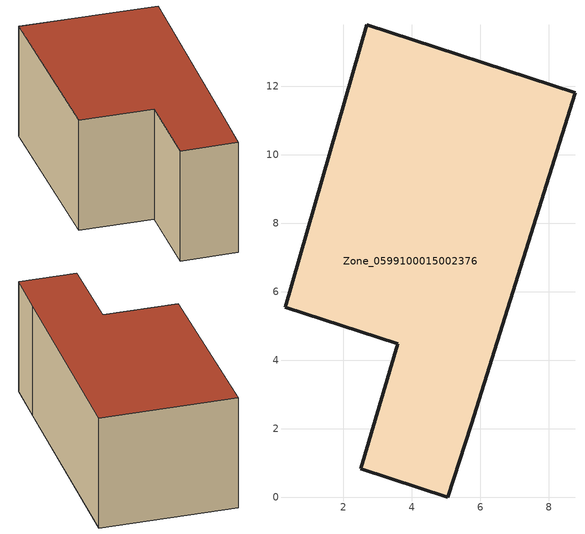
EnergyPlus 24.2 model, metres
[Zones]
Zone_0599100015002376
 floor ground (C_G): 5.05,0 2.51,0.82 3.59,4.47 0.29,5.54 2.67,13.79 8.76,11.81 5.73,2.11 z0.81
 wall outside (C_F): 2.51,0.82 5.05,0 5.73,2.11 8.76,11.81 2.67,13.79 0.29,5.54 3.59,4.47 2.51,0.82 z0.81:6.45
 roof outside (C_R): 2.67,13.79 0.29,5.54 3.59,4.47 2.51,0.82 5.05,0 5.73,2.11 8.76,11.81 z6.45
[BUILDING]
Pand.0599100015002376: North Axis=0; Terrain=City; Loads Convergence Tolerance Value=0.04; Temperature Convergence Tolerance Value=0.4; Solar Distribution=FullExterior; Maximum Number of Warmup Days=25; Minimum Number of Warmup Days=1
[Site:Location]
Rotterdam.The.Hague.AP_ZH_NLD Design_Conditions: Latitude=51.96; Longitude=4.45; Time Zone=1; Elevation=-4.5
[SITE:GROUNDTEMPERATURE:BUILDINGSURFACE]
18, 18, 18, 18, 18, 18, 18, 18, 18, 18, 18, 18
[MATERIAL] Thermal Absorptance=0.9; Solar Absorptance=0.7; Visible Absorptance=0.7
Name | Roughness | Thickness | Conductivity | Density | Specific Heat
G.TC.1965-1974 | MediumSmooth | 0.15 | 0.882353 | 540 | 1210
F.TC.1965-1974 | Rough | 0.3 | 0.697674 | 1920 | 840
R.TC.1965-1974 | MediumRough | 0.2 | 0.232558 | 1500 | 1000
[CONSTRUCTION]
C_G: G.TC.1965-1974
C_F: F.TC.1965-1974
C_R: R.TC.1965-1974
[ZONE]
Zone_0599100015002376: Type=1; Multiplier=1; Ceiling Height=Autocalculate; Volume=Autocalculate; Floor Area=autocalculate; Part of Total Floor Area=Yes
[ZONEINFILTRATION:DESIGNFLOWRATE]
Infil_Zone_0599100015002376: Zone or ZoneList or Space or SpaceList=Zone_0599100015002376; Schedule=AlwaysOn; Design Flow Rate Calculation Method=Flow/Area; Flow Rate per Floor Area=0.003; Constant Term Coefficient=1; Temperature Term Coefficient=0; Velocity Term Coefficient=0; Velocity Squared Term Coefficient=0
[HVACTEMPLATE:ZONE:IDEALLOADSAIRSYSTEM]
Zone_0599100015002376: Maximum Heating Supply Air Temperature=50; Minimum Cooling Supply Air Temperature=13; Maximum Heating Supply Air Humidity Ratio=0.0156; Minimum Cooling Supply Air Humidity Ratio=0.0077; Heating Limit=NoLimit; Cooling Limit=NoLimit; Dehumidification Control Type=ConstantSensibleHeatRatio; Cooling Sensible Heat Ratio=0.7; Dehumidification Setpoint=60; Humidification Control Type=None; Humidification Setpoint=30; Outdoor Air Method=None; Outdoor Air Flow Rate per Person=0.00944; Outdoor Air Flow Rate per Zone Floor Area=0; Outdoor Air Flow Rate per Zone=0; Demand Controlled Ventilation Type=None; Outdoor Air Economizer Type=NoEconomizer; Heat Recovery Type=None; Sensible Heat Recovery Effectiveness=0.7; Latent Heat Recovery Effectiveness=0.65
[ZONECONTROL:THERMOSTAT]
ThermostatControl_Zone_0599100015002376: Zone or ZoneList=Zone_0599100015002376; Control Type Schedule=DualSetpointControlType; Control 1=Thermostat_Zone_0599100015002376; Temperature Difference Between Cutout And Setpoint=0
[THERMOSTATSETPOINT:DUALSETPOINT]
Thermostat_Zone_0599100015002376: Heating Setpoint Temperature Schedule=HeatingSetpoint_Zone_0599100015002376; Cooling Setpoint Temperature Schedule=CoolingSetpoint_Zone_0599100015002376
[SCHEDULE:COMPACT]
HeatingSetpoint_Zone_0599100015002376: Through: 12/31, For: AllDays, Until: 24:00, 21
CoolingSetpoint_Zone_0599100015002376: Through: 12/31, For: AllDays, Until: 24:00, 24
DualSetpointControlType: Through: 12/31, For: AllDays, Until: 24:00, 4
AlwaysOn: Through: 12/31, For: AllDays, Until: 24:00, 1
